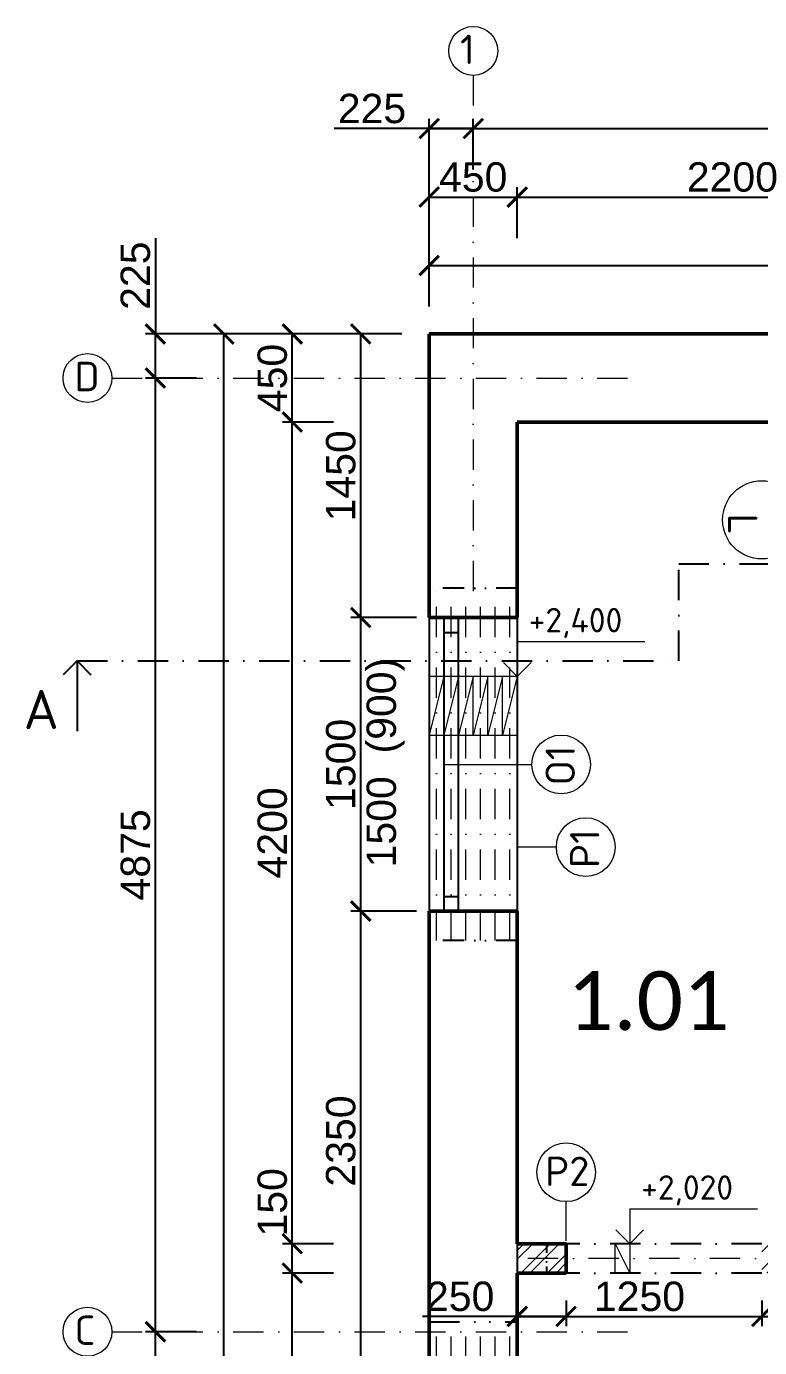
# Model space of a CAD drawing. Header units: millimetres. Extents: x -2059 to 10703, y -1105 to 13172.
# Drawn here: x -2059 to 1689, y 6419 to 13172 of the extents above; entities that cross this region are included whole.
import ezdxf

# ---------------------------------------------------------------- set-up
doc = ezdxf.new("R2010")
doc.units = ezdxf.units.MM
doc.header["$LTSCALE"] = 310
doc.linetypes.add('DASHDOT', pattern=[1, 0.5, -0.25, 0, -0.25])
doc.linetypes.add('DIVIDE', pattern=[1.25, 0.5, -0.25, 0, -0.25, 0, -0.25])
for name, color, linetype, lineweight in [('00 kóty', 210, 'Continuous', 13), ('00 popis', 7, 'Continuous', 13), ('00 tenká plná', 7, 'Continuous', 13), ('00 šrafy', 253, 'Continuous', 13), ('01 tenká čerchovaná', 7, 'DASHDOT', 13), ('01 tlustá dvojčerchovaná', 253, 'DIVIDE', 25), ('01 tlustá plná', 90, 'Continuous', 25), ('01 tlustá čerchovaná', 151, 'DASHDOT', 25), ('01 velmi tlustá plná', 210, 'Continuous', 50)]:
    doc.layers.add(name, color=color, linetype=linetype, lineweight=lineweight)
doc.styles.add('ISOCPEUR', font='isocpeur.ttf')
doc.styles.add('koty', font='arial.ttf', dxfattribs={"height": 150})
doc.styles.add('mistnosti', font='calibri.ttf', dxfattribs={"height": 300})
doc.dimstyles.new('moje koty', dxfattribs={"dimscale": 40, "dimtxt": 150, "dimasz": 2.5, "dimexe": 1.25, "dimexo": 3.5, "dimtad": 1, "dimtxsty": 'koty', "dimblk": 'ARCHTICK', "dimcen": 2.5, "dimadec": 0, "dimazin": 0, "dimtfac": 1, "dimtmove": 0, "dimatfit": 3, "dimfxl": 1, "dimarcsym": 0})

# ---------------------------------------------------------------- blocks, each defined once
blk = doc.blocks.new('_ArchTick')
at = {"color": 0, "linetype": 'ByBlock', "const_width": 0.15}
blk.add_lwpolyline([(-0.5, -0.5), (0.5, 0.5)], dxfattribs=at)
blk = doc.blocks.new('*D26')
at = {"layer": '00 kóty', "color": 0, "lineweight": -2, "transparency": 16777216}
for p, q in [((-65, 8650), (-400, 8650)), ((-350, 6300), (-350, 8650)), ((-65, 6300), (-400, 6300))]:
    blk.add_line(p, q, dxfattribs=at)
at = {"layer": 'Defpoints', "color": 0, "transparency": 16777216}
for p in [(-350, 8650), (75, 8650), (75, 6300)]:
    blk.add_point(p, dxfattribs=at)
at = {"layer": '00 kóty', "color": 0, "lineweight": -2, "transparency": 16777216, "xscale": 100, "yscale": 100, "zscale": 100}
for p, rotation in [((-350, 8650), 90), ((-350, 6300), 270)]:
    blk.add_blockref('_ArchTick', p, dxfattribs=dict(at, rotation=rotation))
at = {"layer": '00 kóty', "color": 0, "transparency": 16777216, "insert": (-451.6, 7475), "char_height": 150, "attachment_point": 5, "rotation": 90, "style": 'koty'}
blk.add_mtext('2350', dxfattribs=at)
blk = doc.blocks.new('*D27')
at = {"layer": '00 kóty', "color": 0, "lineweight": -2, "transparency": 16777216}
for p, q in [((-65, 10150), (-400, 10150)), ((-350, 8650), (-350, 10150)), ((-65, 8650), (-400, 8650))]:
    blk.add_line(p, q, dxfattribs=at)
at = {"layer": 'Defpoints', "color": 0, "transparency": 16777216}
for p in [(-350, 10150), (75, 10150), (75, 8650)]:
    blk.add_point(p, dxfattribs=at)
at = {"layer": '00 kóty', "color": 0, "lineweight": -2, "transparency": 16777216, "xscale": 100, "yscale": 100, "zscale": 100}
for p, rotation in [((-350, 10150), 90), ((-350, 8650), 270)]:
    blk.add_blockref('_ArchTick', p, dxfattribs=dict(at, rotation=rotation))
at = {"layer": '00 kóty', "color": 0, "transparency": 16777216, "insert": (-451.6, 9400), "char_height": 150, "attachment_point": 5, "rotation": 90, "style": 'koty'}
blk.add_mtext('1500', dxfattribs=at)
blk = doc.blocks.new('*D28')
at = {"layer": '00 kóty', "color": 0, "lineweight": -2, "transparency": 16777216}
for p, q in [((-140, 11600), (-400, 11600)), ((-350, 10150), (-350, 11600)), ((-140, 10150), (-400, 10150))]:
    blk.add_line(p, q, dxfattribs=at)
at = {"layer": 'Defpoints', "color": 0, "transparency": 16777216}
for p in [(-350, 11600), (0, 11600), (0, 10150)]:
    blk.add_point(p, dxfattribs=at)
at = {"layer": '00 kóty', "color": 0, "lineweight": -2, "transparency": 16777216, "xscale": 100, "yscale": 100, "zscale": 100}
for p, rotation in [((-350, 11600), 90), ((-350, 10150), 270)]:
    blk.add_blockref('_ArchTick', p, dxfattribs=dict(at, rotation=rotation))
at = {"layer": '00 kóty', "color": 0, "transparency": 16777216, "insert": (-451.6, 10875), "char_height": 150, "attachment_point": 5, "rotation": 90, "style": 'koty'}
blk.add_mtext('1450', dxfattribs=at)
blk = doc.blocks.new('*D30')
at = {"layer": '00 kóty', "color": 0, "lineweight": -2, "transparency": 16777216}
for p, q in [((-490, 6800), (-750, 6800)), ((-700, 4350), (-700, 6800)), ((-490, 4350), (-750, 4350))]:
    blk.add_line(p, q, dxfattribs=at)
at = {"layer": 'Defpoints', "color": 0, "transparency": 16777216}
for p in [(-700, 6800), (-350, 6800), (-350, 4350)]:
    blk.add_point(p, dxfattribs=at)
at = {"layer": '00 kóty', "color": 0, "lineweight": -2, "transparency": 16777216, "xscale": 100, "yscale": 100, "zscale": 100}
for p, rotation in [((-700, 6800), 90), ((-700, 4350), 270)]:
    blk.add_blockref('_ArchTick', p, dxfattribs=dict(at, rotation=rotation))
at = {"layer": '00 kóty', "color": 0, "transparency": 16777216, "insert": (-801.6, 5575), "char_height": 150, "attachment_point": 5, "rotation": 90, "style": 'koty'}
blk.add_mtext('2450', dxfattribs=at)
blk = doc.blocks.new('*D31')
at = {"layer": '00 kóty', "color": 0, "lineweight": -2, "transparency": 16777216}
for p, q in [((-490, 6950), (-750, 6950)), ((-700, 6800), (-700, 6950)), ((-490, 6800), (-750, 6800))]:
    blk.add_line(p, q, dxfattribs=at)
at = {"layer": 'Defpoints', "color": 0, "transparency": 16777216}
for p in [(-700, 6950), (-350, 6950), (-350, 6800)]:
    blk.add_point(p, dxfattribs=at)
at = {"layer": '00 kóty', "color": 0, "lineweight": -2, "transparency": 16777216, "xscale": 100, "yscale": 100, "zscale": 100}
for p, rotation in [((-700, 6950), 90), ((-700, 6800), 270)]:
    blk.add_blockref('_ArchTick', p, dxfattribs=dict(at, rotation=rotation))
at = {"layer": '00 kóty', "color": 0, "transparency": 16777216, "insert": (-801.6, 7161.5), "char_height": 150, "attachment_point": 5, "rotation": 90, "style": 'koty'}
blk.add_mtext('150', dxfattribs=at)
blk = doc.blocks.new('*D32')
at = {"layer": '00 kóty', "color": 0, "lineweight": -2, "transparency": 16777216}
for p, q in [((-490, 11150), (-750, 11150)), ((-700, 6950), (-700, 11150)), ((-490, 6950), (-750, 6950))]:
    blk.add_line(p, q, dxfattribs=at)
at = {"layer": 'Defpoints', "color": 0, "transparency": 16777216}
for p in [(-700, 11150), (-350, 11150), (-350, 6950)]:
    blk.add_point(p, dxfattribs=at)
at = {"layer": '00 kóty', "color": 0, "lineweight": -2, "transparency": 16777216, "xscale": 100, "yscale": 100, "zscale": 100}
for p, rotation in [((-700, 11150), 90), ((-700, 6950), 270)]:
    blk.add_blockref('_ArchTick', p, dxfattribs=dict(at, rotation=rotation))
at = {"layer": '00 kóty', "color": 0, "transparency": 16777216, "insert": (-801.6, 9050), "char_height": 150, "attachment_point": 5, "rotation": 90, "style": 'koty'}
blk.add_mtext('4200', dxfattribs=at)
blk = doc.blocks.new('*D33')
at = {"layer": '00 kóty', "color": 0, "lineweight": -2, "transparency": 16777216}
for p, q in [((-490, 11600), (-750, 11600)), ((-700, 11150), (-700, 11600)), ((-490, 11150), (-750, 11150))]:
    blk.add_line(p, q, dxfattribs=at)
at = {"layer": 'Defpoints', "color": 0, "transparency": 16777216}
for p in [(-700, 11600), (-350, 11600), (-350, 11150)]:
    blk.add_point(p, dxfattribs=at)
at = {"layer": '00 kóty', "color": 0, "lineweight": -2, "transparency": 16777216, "xscale": 100, "yscale": 100, "zscale": 100}
for p, rotation in [((-700, 11600), 90), ((-700, 11150), 270)]:
    blk.add_blockref('_ArchTick', p, dxfattribs=dict(at, rotation=rotation))
at = {"layer": '00 kóty', "color": 0, "transparency": 16777216, "insert": (-801.6, 11375), "char_height": 150, "attachment_point": 5, "rotation": 90, "style": 'koty'}
blk.add_mtext('450', dxfattribs=at)
blk = doc.blocks.new('*D36')
at = {"layer": '00 kóty', "color": 0, "lineweight": -2, "transparency": 16777216}
for p, q in [((-140, 11600), (-1100, 11600)), ((-1050, 0), (-1050, 11600)), ((-140, 0), (-1100, 0))]:
    blk.add_line(p, q, dxfattribs=at)
at = {"layer": 'Defpoints', "color": 0, "transparency": 16777216}
for p in [(-1050, 11600), (0, 11600), (0, 0)]:
    blk.add_point(p, dxfattribs=at)
at = {"layer": '00 kóty', "color": 0, "lineweight": -2, "transparency": 16777216, "xscale": 100, "yscale": 100, "zscale": 100}
for p, rotation in [((-1050, 11600), 90), ((-1050, 0), 270)]:
    blk.add_blockref('_ArchTick', p, dxfattribs=dict(at, rotation=rotation))
at = {"layer": '00 kóty', "color": 0, "transparency": 16777216, "insert": (-1151.6, 5800), "char_height": 150, "attachment_point": 5, "rotation": 90, "style": 'koty'}
blk.add_mtext('11600', dxfattribs=at)
blk = doc.blocks.new('*D39')
at = {"layer": '00 kóty', "color": 0, "lineweight": -2, "transparency": 16777216}
for p, q in [((-1190, 6500), (-1450, 6500)), ((-1400, 4200), (-1400, 6500)), ((-1190, 4200), (-1450, 4200))]:
    blk.add_line(p, q, dxfattribs=at)
at = {"layer": 'Defpoints', "color": 0, "transparency": 16777216}
for p in [(-1400, 6500), (-1050, 6500), (-1050, 4200)]:
    blk.add_point(p, dxfattribs=at)
at = {"layer": '00 kóty', "color": 0, "lineweight": -2, "transparency": 16777216, "xscale": 100, "yscale": 100, "zscale": 100}
for p, rotation in [((-1400, 6500), 90), ((-1400, 4200), 270)]:
    blk.add_blockref('_ArchTick', p, dxfattribs=dict(at, rotation=rotation))
at = {"layer": '00 kóty', "color": 0, "transparency": 16777216, "insert": (-1501.6, 5350), "char_height": 150, "attachment_point": 5, "rotation": 90, "style": 'koty'}
blk.add_mtext('2300', dxfattribs=at)
blk = doc.blocks.new('*D40')
at = {"layer": '00 kóty', "color": 0, "lineweight": -2, "transparency": 16777216}
for p, q in [((-1190, 11375), (-1450, 11375)), ((-1400, 6500), (-1400, 11375)), ((-1190, 6500), (-1450, 6500))]:
    blk.add_line(p, q, dxfattribs=at)
at = {"layer": 'Defpoints', "color": 0, "transparency": 16777216}
for p in [(-1400, 11375), (-1050, 11375), (-1050, 6500)]:
    blk.add_point(p, dxfattribs=at)
at = {"layer": '00 kóty', "color": 0, "lineweight": -2, "transparency": 16777216, "xscale": 100, "yscale": 100, "zscale": 100}
for p, rotation in [((-1400, 11375), 90), ((-1400, 6500), 270)]:
    blk.add_blockref('_ArchTick', p, dxfattribs=dict(at, rotation=rotation))
at = {"layer": '00 kóty', "color": 0, "transparency": 16777216, "insert": (-1501.6, 8937.5), "char_height": 150, "attachment_point": 5, "rotation": 90, "style": 'koty'}
blk.add_mtext('4875', dxfattribs=at)
blk = doc.blocks.new('*D41')
at = {"layer": '00 kóty', "color": 0, "lineweight": -2, "transparency": 16777216}
for p, q in [((-1400, 12090.5), (-1400, 11600)), ((-140, 11600), (-1450, 11600)), ((-1400, 11375), (-1400, 11600)), ((-1190, 11375), (-1450, 11375))]:
    blk.add_line(p, q, dxfattribs=at)
at = {"layer": 'Defpoints', "color": 0, "transparency": 16777216}
for p in [(-1400, 11600), (0, 11600), (-1050, 11375)]:
    blk.add_point(p, dxfattribs=at)
at = {"layer": '00 kóty', "color": 0, "lineweight": -2, "transparency": 16777216, "xscale": 100, "yscale": 100, "zscale": 100}
for p, rotation in [((-1400, 11600), 90), ((-1400, 11375), 270)]:
    blk.add_blockref('_ArchTick', p, dxfattribs=dict(at, rotation=rotation))
at = {"layer": '00 kóty', "color": 0, "transparency": 16777216, "insert": (-1501.6, 11898), "char_height": 150, "attachment_point": 5, "rotation": 90, "style": 'koty'}
blk.add_mtext('225', dxfattribs=at)
blk = doc.blocks.new('*D55')
at = {"layer": '00 kóty', "color": 0, "lineweight": -2, "transparency": 16777216}
for p, q in [((0, 11740), (0, 12000)), ((4250, 11740), (4250, 12000)), ((0, 11950), (4250, 11950))]:
    blk.add_line(p, q, dxfattribs=at)
at = {"layer": 'Defpoints', "color": 0, "transparency": 16777216}
for p in [(4250, 11950), (0, 11600), (4250, 11600)]:
    blk.add_point(p, dxfattribs=at)
at = {"layer": '00 kóty', "color": 0, "lineweight": -2, "transparency": 16777216, "xscale": 100, "yscale": 100, "zscale": 100, "rotation": 180}
blk.add_blockref('_ArchTick', (0, 11950), dxfattribs=at)
at = {"layer": '00 kóty', "color": 0, "lineweight": -2, "transparency": 16777216, "xscale": 100, "yscale": 100, "zscale": 100}
blk.add_blockref('_ArchTick', (4250, 11950), dxfattribs=at)
at = {"layer": '00 kóty', "color": 0, "transparency": 16777216, "insert": (2125, 12051.6), "char_height": 150, "attachment_point": 5, "style": 'koty'}
blk.add_mtext('4250', dxfattribs=at)
blk = doc.blocks.new('*D58')
at = {"layer": '00 kóty', "color": 0, "lineweight": -2, "transparency": 16777216}
for p, q in [((0, 11740), (0, 12350)), ((0, 12300), (450, 12300)), ((450, 12090), (450, 12350))]:
    blk.add_line(p, q, dxfattribs=at)
at = {"layer": 'Defpoints', "color": 0, "transparency": 16777216}
for p in [(450, 12300), (450, 11950), (0, 11600)]:
    blk.add_point(p, dxfattribs=at)
at = {"layer": '00 kóty', "color": 0, "lineweight": -2, "transparency": 16777216, "xscale": 100, "yscale": 100, "zscale": 100, "rotation": 180}
blk.add_blockref('_ArchTick', (0, 12300), dxfattribs=at)
at = {"layer": '00 kóty', "color": 0, "lineweight": -2, "transparency": 16777216, "xscale": 100, "yscale": 100, "zscale": 100}
blk.add_blockref('_ArchTick', (450, 12300), dxfattribs=at)
at = {"layer": '00 kóty', "color": 0, "transparency": 16777216, "insert": (225, 12401.6), "char_height": 150, "attachment_point": 5, "style": 'koty'}
blk.add_mtext('450', dxfattribs=at)
blk = doc.blocks.new('*D59')
at = {"layer": '00 kóty', "color": 0, "lineweight": -2, "transparency": 16777216}
for p, q in [((450, 12090), (450, 12350)), ((450, 12300), (2650, 12300)), ((2650, 12090), (2650, 12350))]:
    blk.add_line(p, q, dxfattribs=at)
at = {"layer": 'Defpoints', "color": 0, "transparency": 16777216}
for p in [(2650, 12300), (450, 11950), (2650, 11950)]:
    blk.add_point(p, dxfattribs=at)
at = {"layer": '00 kóty', "color": 0, "lineweight": -2, "transparency": 16777216, "xscale": 100, "yscale": 100, "zscale": 100, "rotation": 180}
blk.add_blockref('_ArchTick', (450, 12300), dxfattribs=at)
at = {"layer": '00 kóty', "color": 0, "lineweight": -2, "transparency": 16777216, "xscale": 100, "yscale": 100, "zscale": 100}
blk.add_blockref('_ArchTick', (2650, 12300), dxfattribs=at)
at = {"layer": '00 kóty', "color": 0, "transparency": 16777216, "insert": (1550, 12401.6), "char_height": 150, "attachment_point": 5, "style": 'koty'}
blk.add_mtext('2200', dxfattribs=at)
blk = doc.blocks.new('*D67')
at = {"layer": '00 kóty', "color": 0, "lineweight": -2, "transparency": 16777216}
for p, q in [((0, 11740), (0, 12700)), ((225, 12440), (225, 12700)), ((0, 12650), (-485.1, 12650)), ((225, 12650), (0, 12650))]:
    blk.add_line(p, q, dxfattribs=at)
at = {"layer": 'Defpoints', "color": 0, "transparency": 16777216}
for p in [(0, 12650), (225, 12300), (0, 11600)]:
    blk.add_point(p, dxfattribs=at)
at = {"layer": '00 kóty', "color": 0, "lineweight": -2, "transparency": 16777216, "xscale": 100, "yscale": 100, "zscale": 100, "rotation": 180}
blk.add_blockref('_ArchTick', (0, 12650), dxfattribs=at)
at = {"layer": '00 kóty', "color": 0, "lineweight": -2, "transparency": 16777216, "xscale": 100, "yscale": 100, "zscale": 100}
blk.add_blockref('_ArchTick', (225, 12650), dxfattribs=at)
at = {"layer": '00 kóty', "color": 0, "transparency": 16777216, "insert": (-292.5, 12751.6), "char_height": 150, "attachment_point": 5, "style": 'koty'}
blk.add_mtext('225', dxfattribs=at)
blk = doc.blocks.new('*D68')
at = {"layer": '00 kóty', "color": 0, "lineweight": -2, "transparency": 16777216}
for p, q in [((0, 11740), (0, 12700)), ((5700, 12440), (5700, 12700)), ((0, 12650), (5700, 12650))]:
    blk.add_line(p, q, dxfattribs=at)
at = {"layer": 'Defpoints', "color": 0, "transparency": 16777216}
for p in [(5700, 12650), (5700, 12300), (0, 11600)]:
    blk.add_point(p, dxfattribs=at)
at = {"layer": '00 kóty', "color": 0, "lineweight": -2, "transparency": 16777216, "xscale": 100, "yscale": 100, "zscale": 100, "rotation": 180}
blk.add_blockref('_ArchTick', (0, 12650), dxfattribs=at)
at = {"layer": '00 kóty', "color": 0, "lineweight": -2, "transparency": 16777216, "xscale": 100, "yscale": 100, "zscale": 100}
blk.add_blockref('_ArchTick', (5700, 12650), dxfattribs=at)
at = {"layer": '00 kóty', "color": 0, "transparency": 16777216, "insert": (2850, 12751.6), "char_height": 150, "attachment_point": 5, "style": 'koty'}
blk.add_mtext('5700', dxfattribs=at)
blk = doc.blocks.new('*D89')
at = {"layer": '00 kóty', "color": 0, "lineweight": -2, "transparency": 16777216}
for p, q in [((450, 6660), (450, 6528.6)), ((700, 6660), (700, 6528.6)), ((450, 6578.6), (-33.5, 6578.6)), ((700, 6578.6), (450, 6578.6))]:
    blk.add_line(p, q, dxfattribs=at)
at = {"layer": 'Defpoints', "color": 0, "transparency": 16777216}
for p in [(450, 6800), (700, 6800), (450, 6578.6)]:
    blk.add_point(p, dxfattribs=at)
at = {"layer": '00 kóty', "color": 0, "lineweight": -2, "transparency": 16777216, "xscale": 100, "yscale": 100, "zscale": 100, "rotation": 180}
blk.add_blockref('_ArchTick', (450, 6578.6), dxfattribs=at)
at = {"layer": '00 kóty', "color": 0, "lineweight": -2, "transparency": 16777216, "xscale": 100, "yscale": 100, "zscale": 100}
blk.add_blockref('_ArchTick', (700, 6578.6), dxfattribs=at)
at = {"layer": '00 kóty', "color": 0, "transparency": 16777216, "insert": (158.3, 6680.2), "char_height": 150, "attachment_point": 5, "style": 'koty'}
blk.add_mtext('250', dxfattribs=at)
blk = doc.blocks.new('*D90')
at = {"layer": '00 kóty', "color": 0, "lineweight": -2, "transparency": 16777216}
for p, q in [((450, 6660), (450, 6528.6)), ((1700, 6660), (1700, 6528.6)), ((450, 6578.6), (1700, 6578.6))]:
    blk.add_line(p, q, dxfattribs=at)
at = {"layer": 'Defpoints', "color": 0, "transparency": 16777216}
for p in [(450, 6800), (1700, 6800), (1700, 6578.6)]:
    blk.add_point(p, dxfattribs=at)
at = {"layer": '00 kóty', "color": 0, "lineweight": -2, "transparency": 16777216, "xscale": 100, "yscale": 100, "zscale": 100, "rotation": 180}
blk.add_blockref('_ArchTick', (450, 6578.6), dxfattribs=at)
at = {"layer": '00 kóty', "color": 0, "lineweight": -2, "transparency": 16777216, "xscale": 100, "yscale": 100, "zscale": 100}
blk.add_blockref('_ArchTick', (1700, 6578.6), dxfattribs=at)
at = {"layer": '00 kóty', "color": 0, "transparency": 16777216, "insert": (1075, 6680.2), "char_height": 150, "attachment_point": 5, "style": 'koty'}
blk.add_mtext('1250', dxfattribs=at)
blk = doc.blocks.new('*D91')
at = {"layer": '00 kóty', "color": 0, "lineweight": -2, "transparency": 16777216}
for p, q in [((1700, 6660), (1700, 6528.6)), ((4300, 6660), (4300, 6528.6)), ((1700, 6578.6), (4300, 6578.6))]:
    blk.add_line(p, q, dxfattribs=at)
at = {"layer": 'Defpoints', "color": 0, "transparency": 16777216}
for p in [(1700, 6800), (4300, 6800), (4300, 6578.6)]:
    blk.add_point(p, dxfattribs=at)
at = {"layer": '00 kóty', "color": 0, "lineweight": -2, "transparency": 16777216, "xscale": 100, "yscale": 100, "zscale": 100, "rotation": 180}
blk.add_blockref('_ArchTick', (1700, 6578.6), dxfattribs=at)
at = {"layer": '00 kóty', "color": 0, "lineweight": -2, "transparency": 16777216, "xscale": 100, "yscale": 100, "zscale": 100}
blk.add_blockref('_ArchTick', (4300, 6578.6), dxfattribs=at)
at = {"layer": '00 kóty', "color": 0, "transparency": 16777216, "insert": (3000, 6680.2), "char_height": 150, "attachment_point": 5, "style": 'koty'}
blk.add_mtext('2600', dxfattribs=at)
blk = doc.blocks.new('VYSKOVA KOTA')
at = {"layer": '00 popis'}
for p, q in [((61882.7, 803.1), (61882.7, 624.5)), ((61882.7, 803.1), (62535.4, 803.1)), ((61882.7, 624.5), (61812, 695.2)), ((61882.7, 624.5), (61953.4, 695.2))]:
    blk.add_line(p, q, dxfattribs=at)
blk = doc.blocks.new('ŠIPKA')
at = {"layer": '01 tlustá plná'}
for q in [(1530.8, 2859.7), (1601.5, 2572.1), (1672.2, 2859.7)]:
    blk.add_line((1601.5, 2930.4), q, dxfattribs=at)

msp = doc.modelspace()

# ---------------------------------------------------------------- hatches: boundary and pattern name
at = {"layer": '00 šrafy'}
h = msp.add_hatch(dxfattribs=at)
h.set_pattern_fill('ANSI32', color=256, scale=10)
h.paths.add_polyline_path([(2800, 11150), (2725, 11150), (2725, 11050), (2800, 11050)])
h.paths.add_polyline_path([(2725, 11150), (2650.001, 11150), (2650.001, 11050), (2725, 11050)])
h.paths.add_polyline_path([(700, 6950), (600, 6950), (600, 6875), (700, 6875)])
h.paths.add_polyline_path([(700, 6875), (600, 6875), (600, 6800), (700, 6800)])
h.paths.add_polyline_path([(600, 6950), (450, 6950), (450, 6800), (600, 6800), (600, 6875)])
h.paths.add_polyline_path([(1800, 6950), (1700, 6950), (1700, 6875), (1800, 6875)])
h.paths.add_polyline_path([(1800, 6875), (1700, 6875), (1700, 6800), (1800, 6800)])

# ---------------------------------------------------------------- linework, layer by layer
at = {"layer": '00 popis'}
for p, q in [((75, 9400), (525, 9400)), ((650, 8977.373), (450, 8977.373)), ((700, 6965), (700, 7165))]:
    msp.add_line(p, q, dxfattribs=at)
for centre, radius in [((225, 13047.07), 125), ((-1747.07, 11375), 125), ((1700.001, 10650), 200), ((675, 9400), 150), ((800, 8977.373), 150), ((700, 7315), 150), ((-1747.07, 6500), 125)]:
    msp.add_circle(centre, radius, dxfattribs=at)
at = {"layer": '00 tenká plná'}
for p, q in [((450, 9850), (0, 9850)), ((75, 9850), (0, 9550)), ((75, 9550), (75, 9850)), ((150, 9850), (75, 9550)), ((150, 9550), (150, 9850)), ((225, 9850), (150, 9550)), ((225, 9550), (225, 9850)), ((300, 9850), (225, 9550)), ((300, 9550), (300, 9850)), ((375, 9850), (300, 9550)), ((375, 9550), (375, 9850)), ((450, 9850), (375, 9550)), ((0, 9550), (450, 9550)), ((950, 6800), (950, 6950)), ((950, 6950), (1025, 6950)), ((950, 6950), (1025, 6800)), ((1025, 6950), (1025, 6800)), ((1025, 6800), (950, 6800))]:
    msp.add_line(p, q, dxfattribs=at)
at = {"layer": '01 tenká čerchovaná'}
for p, q in [((225, 12922.07), (225, 10231.287)), ((-1622.07, 11375), (1068.713, 11375)), ((37.5, 8500), (37.5, 10300)), ((112.5, 8500), (112.5, 10300)), ((187.5, 8500), (187.5, 10300)), ((262.5, 8500), (262.5, 10300)), ((337.5, 8500), (337.5, 10300)), ((412.5, 8500), (412.5, 10300)), ((1900, 6875), (500, 6875)), ((-1622.07, 6500), (1068.713, 6500)), ((37.5, 4150), (37.5, 6550)), ((112.5, 4150), (112.5, 6550)), ((187.5, 4150), (187.5, 6550)), ((262.5, 4150), (262.5, 6550)), ((337.5, 4150), (337.5, 6550)), ((412.5, 4150), (412.5, 6550))]:
    msp.add_line(p, q, dxfattribs=at)
at = {"layer": '01 tlustá dvojčerchovaná', "ltscale": 0.7}
for p, q in [((450, 10300), (0, 10300)), ((450, 8500), (0, 8500))]:
    msp.add_line(p, q, dxfattribs=at)
at = {"layer": '01 tlustá dvojčerchovaná', "ltscale": 0.3}
msp.add_line((600, 6950), (600, 6800), dxfattribs=at)
at = {"layer": '01 tlustá dvojčerchovaná'}
msp.add_line((0, 6550), (450, 6550), dxfattribs=at)
at = {"layer": '01 tlustá plná'}
for p, q in [((0, 10150), (0, 8650)), ((75, 10150), (75, 8650)), ((150, 8650), (150, 10150)), ((450, 10150), (450, 8650)), ((75, 10075), (150, 10075)), ((75, 8725), (150, 8725)), ((450, 6950), (450, 6800))]:
    msp.add_line(p, q, dxfattribs=at)
at = {"layer": '01 tlustá čerchovaná'}
for p, q in [((1275.327, 9928.596), (1275.327, 10425.713)), ((1275.327, 10425.713), (2175.327, 10425.713)), ((-1800, 9928.596), (1275.327, 9928.596)), ((1700, 6950), (700, 6950)), ((1700, 6800), (700, 6800))]:
    msp.add_line(p, q, dxfattribs=at)
at = {"layer": '01 velmi tlustá plná'}
for p, q in [((0, 11600), (0, 11150)), ((0, 11600), (450, 11600)), ((4250, 11600), (0, 11600)), ((0, 10150), (0, 11600)), ((450, 11150), (2650, 11150)), ((450, 11150), (450, 10150)), ((0, 10150), (450, 10150)), ((0, 8650), (450, 8650)), ((0, 6300), (0, 8650)), ((450, 8650), (450, 6950)), ((450, 6950), (700, 6950)), ((700, 6800), (700, 6950)), ((450, 6800), (700, 6800)), ((450, 6800), (450, 6300))]:
    msp.add_line(p, q, dxfattribs=at)

# ---------------------------------------------------------------- block references
at = {"layer": '00 kóty'}
msp.add_blockref('ŠIPKA', (-3401.465, 6998.209), dxfattribs=at)
at = {"layer": '00 popis'}
for p in [(-61432.716, 9225.535), (-60857.716, 6325.535)]:
    msp.add_blockref('VYSKOVA KOTA', p, dxfattribs=at)

# ---------------------------------------------------------------- texts
at = {"linetype": 'Continuous', "lineweight": 30, "style": 'ISOCPEUR'}
for s, p in [('1', (158.099, 12979.761)), ('D', (-1813.971, 11307.69)), ('C', (-1813.971, 6432.69))]:
    msp.add_text(s, height=150, dxfattribs=at).set_placement(p)
at = {"linetype": 'Continuous', "lineweight": 50, "style": 'ISOCPEUR'}
msp.add_text('A', height=200, dxfattribs=at).set_placement((-2073.464, 9580.972))
at = {"layer": '00 kóty', "insert": (-320, 8873.298), "char_height": 150, "attachment_point": 1, "rotation": 90, "style": 'koty'}
msp.add_mtext_dynamic_manual_height_columns('1500  (900)', width=2058.30656, gutter_width=750, heights=[0], dxfattribs=at)
at = {"layer": '00 popis', "linetype": 'Continuous', "lineweight": 30, "style": 'ISOCPEUR'}
for s, rotation, p in [('L', 270, (1527.876, 10681.994)), ('O1', 90, (744.814, 9292.63)), ('P1', 90, (869.814, 8870.004))]:
    msp.add_text(s, height=150, rotation=rotation, dxfattribs=at).set_placement(p)
for s, height, p in [('+2,400', 125, (508.707, 10074.66)), ('P2', 150, (592.63, 7245.186)), ('+2,020', 125, (1083.707, 7174.66))]:
    msp.add_text(s, height=height, dxfattribs=at).set_placement(p)
at = {"layer": '00 popis', "insert": (705.288, 8342.39), "char_height": 300, "attachment_point": 1, "style": 'mistnosti'}
msp.add_mtext_dynamic_manual_height_columns('1.01', width=1020.4919, gutter_width=1500, heights=[0], dxfattribs=at)

# ---------------------------------------------------------------- dimensions: what is measured, and where the dimension line sits
at = {"layer": '00 kóty'}
for base, p1, p2, picture, middle in [((0, 12650), (225, 12300), (0, 11600), '*D67', (-292.548, 12751.586)), ((450, 12300), (0, 11600), (450, 11950), '*D58', (225, 12401.586)), ((4250, 11950), (0, 11600), (4250, 11600), '*D55', (2125, 12051.586)), ((450, 6578.594), (700, 6800), (450, 6800), '*D89', (158.271, 6680.18))]:
    dim = msp.add_linear_dim(base=base, p1=p1, p2=p2, dimstyle='moje koty', dxfattribs=at)
    dim.commit()
    dim.dimension.update_dxf_attribs({"geometry": picture, "text_midpoint": middle})
for base, p1, p2, picture, middle in [((5700, 12650), (0, 11600), (5700, 12300), '*D68', (2850, 12751.586)), ((2650.001, 12300), (450, 11950), (2650.001, 11950), '*D59', (1550, 12401.586)), ((1700, 6578.594), (450, 6800), (1700, 6800), '*D90', (1075, 6680.18)), ((4300, 6578.594), (1700, 6800), (4300, 6800), '*D91', (3000, 6680.18))]:
    dim = msp.add_linear_dim(base=base, p1=p1, p2=p2, dimstyle='moje koty', override={"dimtmove": 1}, dxfattribs=at)
    dim.commit()
    dim.dimension.update_dxf_attribs({"geometry": picture, "text_midpoint": middle})
for base, p1, p2, picture, middle in [((-1400, 11600), (-1050, 11375), (0, 11600), '*D41', (-1391.505, 11897.994)), ((-700, 11600), (-350, 11150), (-350, 11600), '*D33', (-700, 11375)), ((-700, 6950), (-350, 6800), (-350, 6950), '*D31', (-700, 7161.507))]:
    dim = msp.add_linear_dim(base=base, p1=p1, p2=p2, angle=90, dimstyle='moje koty', override={"dimtmove": 1}, dxfattribs=at)
    dim.commit()
    dim.dimension.update_dxf_attribs({"geometry": picture, "text_midpoint": middle, "dimtype": 160})
dim = msp.add_linear_dim(base=(-1050, 11600), p1=(0, 0), p2=(0, 11600), angle=90, dimstyle='moje koty', dxfattribs=at)
dim.commit()
dim.dimension.update_dxf_attribs({"geometry": '*D36', "text_midpoint": (-1151.586, 5800)})
for base, p1, p2, picture, middle in [((-350, 11600), (0, 10150), (0, 11600), '*D28', (-451.586, 10875)), ((-1400, 11375), (-1050, 6500), (-1050, 11375), '*D40', (-1501.586, 8937.5)), ((-700, 11150), (-350, 6950), (-350, 11150), '*D32', (-801.586, 9050)), ((-350, 10150), (75, 8650), (75, 10150), '*D27', (-451.586, 9400)), ((-350, 8650), (75, 6300), (75, 8650), '*D26', (-451.637, 7475)), ((-700, 6800), (-350, 4350), (-350, 6800), '*D30', (-801.586, 5575)), ((-1400, 6500), (-1050, 4200), (-1050, 6500), '*D39', (-1501.637, 5350))]:
    dim = msp.add_linear_dim(base=base, p1=p1, p2=p2, angle=90, dimstyle='moje koty', override={"dimtmove": 1}, dxfattribs=at)
    dim.commit()
    dim.dimension.update_dxf_attribs({"geometry": picture, "text_midpoint": middle})

doc.saveas('drawing.dxf')
